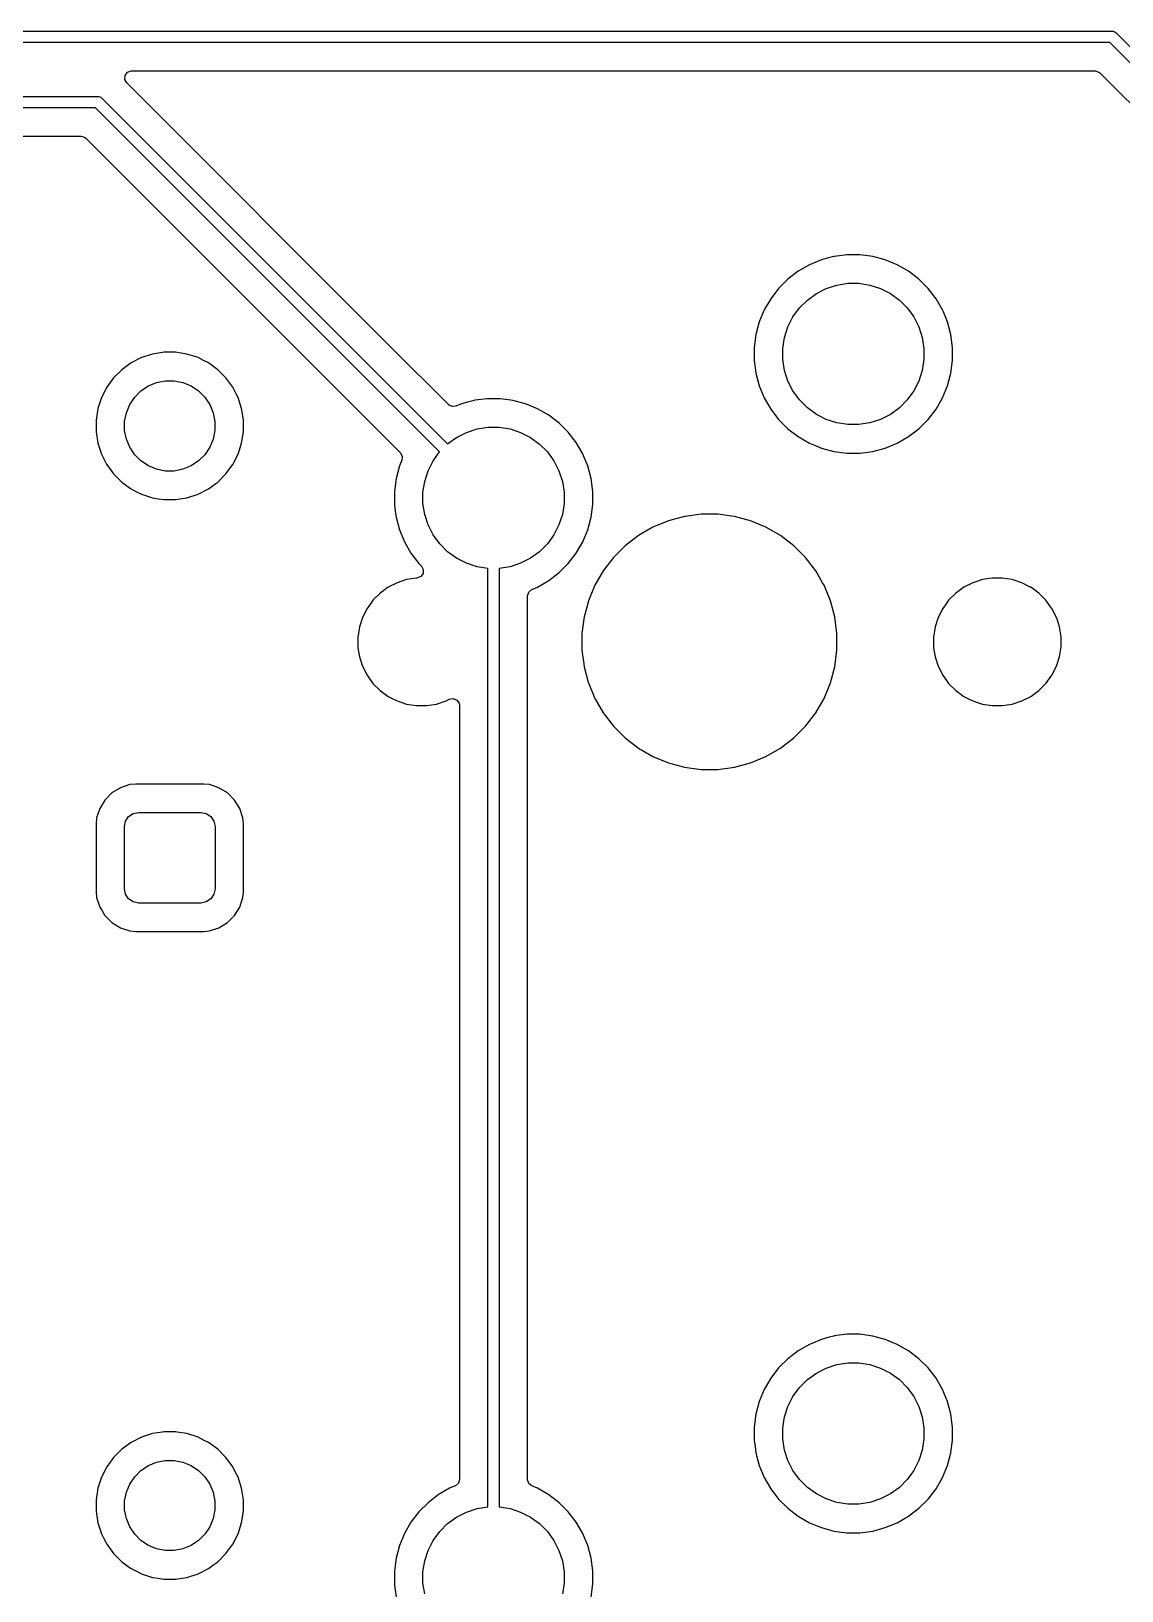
# Model space of a CAD drawing. Extents: x 72 to 176, y -104 to -43.
# Drawn here: x 130.91 to 150.15, y -71.51 to -43.99 of the extents above; entities that cross this region are included whole.
import ezdxf

# ---------------------------------------------------------------- set-up
doc = ezdxf.new("R2010")
doc.units = 0
doc.layers.add('BLACK', color=7, linetype='CONTINUOUS')

msp = doc.modelspace()

# ---------------------------------------------------------------- linework, layer by layer
at = {"layer": 'BLACK', "linetype": 'CONTINUOUS'}
for p, q in [((73.81875, -43.993638), (149.979888, -43.993638)), ((149.979888, -43.993638), (149.999397, -43.995559)), ((149.999397, -43.995559), (150.035445, -44.010491)), ((150.035445, -44.010491), (150.050599, -44.022927)), ((150.050599, -44.022927), (157.304767, -51.277096)), ((149.938466, -44.193638), (73.91875, -44.193638)), ((157.163346, -51.418517), (149.938466, -44.193638)), ((132.557819, -44.844496), (132.562803, -44.774804)), ((132.591304, -44.905819), (132.557819, -44.844496)), ((132.562803, -44.774804), (132.604675, -44.718871)), ((132.604675, -44.718871), (132.670139, -44.694454)), ((132.670139, -44.694454), (132.678985, -44.694138)), ((132.678985, -44.694138), (149.679791, -44.694138)), ((149.679791, -44.694138), (149.74683, -44.713823)), ((149.74683, -44.713823), (149.767472, -44.730457)), ((149.767472, -44.730457), (156.467902, -51.430888)), ((137.259493, -49.574008), (132.591304, -44.905819)), ((94.023554, -45.14375), (132.08, -45.14375)), ((132.038578, -45.34375), (94.113482, -45.34375)), ((138.113346, -51.418517), (132.038578, -45.34375)), ((132.08, -45.14375), (132.099509, -45.145671)), ((132.099509, -45.145671), (132.135557, -45.160603)), ((132.135557, -45.160603), (132.150711, -45.173039)), ((132.150711, -45.173039), (138.254767, -51.277096)), ((94.710565, -45.84425), (131.779903, -45.84425)), ((131.779903, -45.84425), (131.846942, -45.863935)), ((131.846942, -45.863935), (131.867584, -45.880569)), ((131.867584, -45.880569), (137.417903, -51.430888)), ((144.639109, -48.115407), (144.440382, -48.230142)), ((144.639123, -48.1154), (144.639109, -48.115407)), ((144.851112, -48.027592), (144.639123, -48.1154)), ((144.979076, -47.993304), (144.851112, -48.027592)), ((145.072762, -47.968202), (144.979076, -47.993304)), ((145.083715, -47.966759), (145.072762, -47.968202)), ((145.300258, -47.93825), (145.083715, -47.966759)), ((145.300266, -47.93825), (145.300258, -47.93825)), ((145.529734, -47.93825), (145.300266, -47.93825)), ((145.529741, -47.93825), (145.529734, -47.93825)), ((145.719215, -47.963196), (145.529741, -47.93825)), ((145.757238, -47.968202), (145.719215, -47.963196)), ((145.978887, -48.027592), (145.757238, -47.968202)), ((146.190876, -48.1154), (145.978887, -48.027592)), ((146.190888, -48.115406), (146.190876, -48.1154)), ((146.389433, -48.230036), (146.190888, -48.115406)), ((144.258338, -48.369831), (144.096081, -48.532088)), ((144.440382, -48.230142), (144.258338, -48.369831)), ((146.389617, -48.230142), (146.389433, -48.230036)), ((146.571661, -48.369831), (146.389617, -48.230142)), ((146.57167, -48.369839), (146.571661, -48.369831)), ((146.733911, -48.53208), (146.57167, -48.369839)), ((144.096081, -48.532088), (143.956392, -48.714132)), ((144.60319, -48.738243), (144.761877, -48.62295)), ((144.761877, -48.62295), (144.936646, -48.533901)), ((144.936646, -48.533901), (145.123193, -48.473288)), ((145.123193, -48.473288), (145.316926, -48.442603)), ((145.316926, -48.442603), (145.513074, -48.442603)), ((145.513074, -48.442603), (145.706807, -48.473288)), ((145.706807, -48.473288), (145.893354, -48.533901)), ((145.893354, -48.533901), (146.068123, -48.62295)), ((146.068123, -48.62295), (146.22681, -48.738243)), ((146.733918, -48.532088), (146.733911, -48.53208)), ((146.873607, -48.714132), (146.733918, -48.532088)), ((143.84165, -48.912873), (143.753842, -49.124862)), ((143.841657, -48.912859), (143.84165, -48.912873)), ((143.956392, -48.714132), (143.841657, -48.912859)), ((144.3492, -49.035627), (144.464493, -48.87694)), ((144.464493, -48.87694), (144.60319, -48.738243)), ((146.22681, -48.738243), (146.365507, -48.87694)), ((146.365507, -48.87694), (146.4808, -49.035627)), ((146.873608, -48.714135), (146.873607, -48.714132)), ((146.873611, -48.714138), (146.873608, -48.714135)), ((146.988344, -48.912862), (146.873611, -48.714138)), ((146.988346, -48.912867), (146.988344, -48.912862)), ((146.988349, -48.912873), (146.988346, -48.912867)), ((147.003093, -48.948469), (146.988349, -48.912873)), ((147.076158, -49.124863), (147.003093, -48.948469)), ((143.753842, -49.124862), (143.694453, -49.346509)), ((144.199538, -49.396943), (144.260151, -49.210396)), ((144.260151, -49.210396), (144.3492, -49.035627)), ((146.4808, -49.035627), (146.569849, -49.210396)), ((146.569849, -49.210396), (146.630462, -49.396943)), ((147.135548, -49.346512), (147.076158, -49.124863)), ((143.694451, -49.34652), (143.6645, -49.574008)), ((143.694453, -49.346509), (143.694451, -49.34652)), ((144.168853, -49.590676), (144.199538, -49.396943)), ((146.630462, -49.396943), (146.661147, -49.590676)), ((147.1655, -49.574016), (147.135548, -49.346512)), ((132.850776, -49.753531), (132.668386, -49.846465)), ((133.045465, -49.690272), (132.850776, -49.753531)), ((133.223329, -49.662101), (133.045465, -49.690272)), ((133.247648, -49.65825), (133.223329, -49.662101)), ((133.452352, -49.65825), (133.247648, -49.65825)), ((133.479995, -49.662628), (133.452352, -49.65825)), ((133.654534, -49.690272), (133.479995, -49.662628)), ((133.849223, -49.753531), (133.654534, -49.690272)), ((133.947273, -49.803491), (133.849223, -49.753531)), ((134.03161, -49.846463), (133.947273, -49.803491)), ((138.267138, -50.581653), (137.259493, -49.574008)), ((143.6645, -49.574008), (143.6645, -49.803491)), ((143.6645, -49.803491), (143.681352, -49.931489)), ((144.168853, -49.786824), (144.168853, -49.590676)), ((144.199538, -49.980557), (144.168853, -49.786824)), ((146.661147, -49.786824), (146.630462, -49.980557)), ((146.661147, -49.590676), (146.661147, -49.786824)), ((147.135548, -50.030988), (147.1655, -49.803484)), ((147.1655, -49.803484), (147.1655, -49.574016)), ((132.502786, -49.966778), (132.358028, -50.111536)), ((132.668386, -49.846465), (132.502786, -49.966778)), ((134.031612, -49.846464), (134.03161, -49.846463)), ((134.031613, -49.846465), (134.031612, -49.846464)), ((134.197213, -49.966778), (134.031613, -49.846465)), ((134.341971, -50.111536), (134.197213, -49.966778)), ((143.681352, -49.931489), (143.694452, -50.030988)), ((143.694452, -50.030988), (143.694453, -50.03099)), ((143.694453, -50.03099), (143.753842, -50.252637)), ((144.260151, -50.167104), (144.199538, -49.980557)), ((146.630462, -49.980557), (146.569849, -50.167104)), ((147.076158, -50.252637), (147.135548, -50.030988)), ((132.237715, -50.277136), (132.144781, -50.459526)), ((132.358028, -50.111536), (132.237715, -50.277136)), ((132.731592, -50.451235), (132.842485, -50.340342)), ((132.842485, -50.340342), (132.972883, -50.253213)), ((132.972883, -50.253213), (133.117772, -50.193198)), ((133.117772, -50.193198), (133.271586, -50.162602)), ((133.271586, -50.162602), (133.428414, -50.162602)), ((133.428414, -50.162602), (133.582228, -50.193198)), ((133.582228, -50.193198), (133.727117, -50.253213)), ((133.727117, -50.253213), (133.857515, -50.340342)), ((133.857515, -50.340342), (133.968408, -50.451235)), ((134.444485, -50.252637), (134.341971, -50.111536)), ((134.462287, -50.27714), (134.444485, -50.252637)), ((134.521503, -50.393357), (134.462287, -50.27714)), ((143.753842, -50.252637), (143.84165, -50.464626)), ((144.3492, -50.341873), (144.260151, -50.167104)), ((144.464493, -50.50056), (144.3492, -50.341873)), ((146.4808, -50.341873), (146.365507, -50.50056)), ((146.569849, -50.167104), (146.4808, -50.341873)), ((146.988344, -50.464638), (147.076158, -50.252637)), ((132.144781, -50.459526), (132.081522, -50.654215)), ((132.584448, -50.726522), (132.644463, -50.581633)), ((132.644463, -50.581633), (132.731592, -50.451235)), ((133.968408, -50.451235), (134.055537, -50.581633)), ((134.055537, -50.581633), (134.115552, -50.726522)), ((134.555218, -50.459526), (134.521503, -50.393357)), ((134.618477, -50.654215), (134.555218, -50.459526)), ((138.270323, -50.584727), (138.267138, -50.581653)), ((138.332802, -50.616002), (138.270323, -50.584727)), ((138.402272, -50.608533), (138.332802, -50.616002)), ((138.501103, -50.567595), (138.402272, -50.608533)), ((138.501113, -50.567592), (138.501103, -50.567595)), ((138.608202, -50.538898), (138.501113, -50.567592)), ((138.722762, -50.508202), (138.608202, -50.538898)), ((138.733715, -50.506759), (138.722762, -50.508202)), ((138.950258, -50.47825), (138.733715, -50.506759)), ((138.950266, -50.47825), (138.950258, -50.47825)), ((139.179734, -50.47825), (138.950266, -50.47825)), ((139.179741, -50.47825), (139.179734, -50.47825)), ((139.369215, -50.503196), (139.179741, -50.47825)), ((139.407238, -50.508202), (139.369215, -50.503196)), ((139.628887, -50.567592), (139.407238, -50.508202)), ((139.840876, -50.6554), (139.628887, -50.567592)), ((143.84165, -50.464626), (143.841657, -50.46464)), ((143.841657, -50.46464), (143.956392, -50.663367)), ((144.60319, -50.639257), (144.464493, -50.50056)), ((146.365507, -50.50056), (146.22681, -50.639257)), ((146.873611, -50.663362), (146.988344, -50.464638)), ((132.081522, -50.654215), (132.0495, -50.856398)), ((132.0495, -50.856398), (132.0495, -51.061101)), ((132.553852, -50.880336), (132.584448, -50.726522)), ((132.553852, -51.037164), (132.553852, -50.880336)), ((134.115552, -50.726522), (134.146148, -50.880336)), ((134.146148, -50.880336), (134.146148, -51.037164)), ((134.632635, -50.743602), (134.618477, -50.654215)), ((134.6505, -50.856398), (134.632635, -50.743602)), ((134.6505, -51.061102), (134.6505, -50.856398)), ((139.84089, -50.655407), (139.840876, -50.6554)), ((140.039617, -50.770142), (139.84089, -50.655407)), ((140.221661, -50.909831), (140.039617, -50.770142)), ((140.22167, -50.909839), (140.221661, -50.909831)), ((140.383911, -51.07208), (140.22167, -50.909839)), ((143.956392, -50.663367), (144.096081, -50.845411)), ((144.096081, -50.845411), (144.096089, -50.84542)), ((144.096089, -50.84542), (144.25833, -51.007661)), ((144.761877, -50.75455), (144.60319, -50.639257)), ((144.936646, -50.843599), (144.761877, -50.75455)), ((145.123193, -50.904212), (144.936646, -50.843599)), ((145.316926, -50.934897), (145.123193, -50.904212)), ((145.706807, -50.904212), (145.513074, -50.934897)), ((145.893354, -50.843599), (145.706807, -50.904212)), ((146.068123, -50.75455), (145.893354, -50.843599)), ((146.22681, -50.639257), (146.068123, -50.75455)), ((146.57167, -51.007661), (146.722932, -50.856398)), ((146.722932, -50.856398), (146.73391, -50.84542)), ((146.73391, -50.84542), (146.733919, -50.845411)), ((146.733919, -50.845411), (146.873611, -50.663362)), ((132.0495, -51.061101), (132.081522, -51.263284)), ((132.584448, -51.190978), (132.553852, -51.037164)), ((134.146148, -51.037164), (134.115552, -51.190978)), ((134.618477, -51.263284), (134.6505, -51.061102)), ((138.254767, -51.277096), (138.411877, -51.16295)), ((138.411877, -51.16295), (138.586646, -51.073901)), ((138.586646, -51.073901), (138.773193, -51.013288)), ((138.773193, -51.013288), (138.966926, -50.982603)), ((138.966926, -50.982603), (139.163074, -50.982603)), ((139.163074, -50.982603), (139.356807, -51.013288)), ((139.356807, -51.013288), (139.543354, -51.073901)), ((139.543354, -51.073901), (139.718123, -51.16295)), ((139.718123, -51.16295), (139.87681, -51.278243)), ((140.383918, -51.072088), (140.383911, -51.07208)), ((140.523607, -51.254132), (140.383918, -51.072088)), ((144.25833, -51.007661), (144.258338, -51.007668)), ((144.258338, -51.007668), (144.440382, -51.147357)), ((144.440382, -51.147357), (144.440385, -51.147358)), ((144.440385, -51.147358), (144.440388, -51.147361)), ((144.440388, -51.147361), (144.639112, -51.262094)), ((145.513074, -50.934897), (145.316926, -50.934897)), ((146.190888, -51.262094), (146.389612, -51.147361)), ((146.389612, -51.147361), (146.571661, -51.007669)), ((146.571661, -51.007669), (146.571665, -51.007664)), ((146.571665, -51.007664), (146.57167, -51.007661)), ((132.081522, -51.263284), (132.144781, -51.457973)), ((132.144781, -51.457973), (132.192539, -51.551702)), ((132.644463, -51.335867), (132.584448, -51.190978)), ((132.731592, -51.466265), (132.644463, -51.335867)), ((134.055537, -51.335867), (133.968408, -51.466265)), ((134.115552, -51.190978), (134.055537, -51.335867)), ((134.462287, -51.64036), (134.55522, -51.457969)), ((134.55522, -51.457969), (134.618477, -51.263284)), ((137.417903, -51.430888), (137.451388, -51.492211)), ((137.9992, -51.575627), (138.113346, -51.418517)), ((139.87681, -51.278243), (140.015507, -51.41694)), ((140.015507, -51.41694), (140.1308, -51.575627)), ((140.523608, -51.254135), (140.523607, -51.254132)), ((140.523611, -51.254138), (140.523608, -51.254135)), ((140.638344, -51.452862), (140.523611, -51.254138)), ((140.638346, -51.452867), (140.638344, -51.452862)), ((140.638349, -51.452873), (140.638346, -51.452867)), ((140.653093, -51.488469), (140.638349, -51.452873)), ((144.639112, -51.262094), (144.639117, -51.262096)), ((144.639117, -51.262096), (144.639123, -51.262099)), ((144.639123, -51.262099), (144.73048, -51.29994)), ((144.73048, -51.29994), (144.851113, -51.349908)), ((144.851113, -51.349908), (145.072762, -51.409298)), ((145.072762, -51.409298), (145.300266, -51.43925)), ((145.300266, -51.43925), (145.300273, -51.43925)), ((145.300273, -51.43925), (145.529727, -51.43925)), ((145.529727, -51.43925), (145.529734, -51.43925)), ((145.529734, -51.43925), (145.757238, -51.409298)), ((145.757238, -51.409298), (145.978887, -51.349908)), ((145.978887, -51.349908), (146.190888, -51.262094)), ((132.192539, -51.551702), (132.234075, -51.633221)), ((132.234075, -51.633221), (132.237715, -51.640363)), ((132.237715, -51.640363), (132.358028, -51.805963)), ((132.842485, -51.577158), (132.731592, -51.466265)), ((132.972883, -51.664287), (132.842485, -51.577158)), ((133.117772, -51.724302), (132.972883, -51.664287)), ((133.271586, -51.754898), (133.117772, -51.724302)), ((133.582228, -51.724302), (133.428414, -51.754898)), ((133.727117, -51.664287), (133.582228, -51.724302)), ((133.857515, -51.577158), (133.727117, -51.664287)), ((133.968408, -51.466265), (133.857515, -51.577158)), ((134.341971, -51.805963), (134.441353, -51.669173)), ((134.441353, -51.669173), (134.462287, -51.64036)), ((137.403842, -51.664863), (137.344453, -51.886509)), ((137.403845, -51.664853), (137.403842, -51.664863)), ((137.444783, -51.566022), (137.403845, -51.664853)), ((137.446404, -51.561903), (137.444783, -51.566022)), ((137.451388, -51.492211), (137.446404, -51.561903)), ((137.910151, -51.750396), (137.9992, -51.575627)), ((140.1308, -51.575627), (140.219849, -51.750396)), ((140.726158, -51.664863), (140.653093, -51.488469)), ((140.785548, -51.886512), (140.726158, -51.664863)), ((132.358028, -51.805963), (132.502786, -51.950721)), ((132.502786, -51.950721), (132.657749, -52.063306)), ((133.428414, -51.754898), (133.271586, -51.754898)), ((134.03161, -52.071037), (134.162377, -51.97603)), ((134.162377, -51.97603), (134.197213, -51.950721)), ((134.197213, -51.950721), (134.197215, -51.950718)), ((134.197215, -51.950718), (134.197219, -51.950716)), ((134.197219, -51.950716), (134.341966, -51.805969)), ((134.341966, -51.805969), (134.341968, -51.805965)), ((134.341968, -51.805965), (134.341971, -51.805963)), ((137.344451, -51.88652), (137.3145, -52.114008)), ((137.344453, -51.886509), (137.344451, -51.88652)), ((137.818853, -52.130676), (137.849538, -51.936943)), ((137.849538, -51.936943), (137.910151, -51.750396)), ((140.219849, -51.750396), (140.280462, -51.936943)), ((140.280462, -51.936943), (140.311147, -52.130676)), ((140.8155, -52.114016), (140.785548, -51.886512)), ((132.657749, -52.063306), (132.66839, -52.071037)), ((132.66839, -52.071037), (132.752741, -52.114016)), ((132.752741, -52.114016), (132.850776, -52.163968)), ((132.850776, -52.163968), (132.850778, -52.163968)), ((132.850778, -52.163968), (132.850781, -52.16397)), ((132.850781, -52.16397), (132.955137, -52.197877)), ((132.955137, -52.197877), (133.045465, -52.227227)), ((133.045465, -52.227227), (133.146557, -52.243238)), ((133.146557, -52.243238), (133.247648, -52.25925)), ((133.247648, -52.25925), (133.247649, -52.25925)), ((133.247649, -52.25925), (133.452351, -52.25925)), ((133.452351, -52.25925), (133.452352, -52.25925)), ((133.452352, -52.25925), (133.654534, -52.227227)), ((133.654534, -52.227227), (133.849219, -52.16397)), ((133.849219, -52.16397), (134.03161, -52.071037)), ((137.3145, -52.114008), (137.3145, -52.343491)), ((137.818853, -52.326824), (137.818853, -52.130676)), ((140.311147, -52.130676), (140.311147, -52.326824)), ((140.8155, -52.343484), (140.8155, -52.114016)), ((137.3145, -52.343491), (137.331352, -52.471489)), ((137.331352, -52.471489), (137.344452, -52.570988)), ((137.849538, -52.520557), (137.818853, -52.326824)), ((137.910151, -52.707104), (137.849538, -52.520557)), ((140.280462, -52.520557), (140.219849, -52.707104)), ((140.311147, -52.326824), (140.280462, -52.520557)), ((140.785548, -52.570988), (140.8155, -52.343484)), ((142.435007, -52.556757), (142.150048, -52.633111)), ((142.449085, -52.554903), (142.435007, -52.556757)), ((142.727486, -52.51825), (142.449085, -52.554903)), ((142.727494, -52.51825), (142.727486, -52.51825)), ((143.022506, -52.51825), (142.727494, -52.51825)), ((143.022513, -52.51825), (143.022506, -52.51825)), ((143.266113, -52.550321), (143.022513, -52.51825)), ((143.314993, -52.556757), (143.266113, -52.550321)), ((143.599952, -52.633111), (143.314993, -52.556757)), ((137.344452, -52.570988), (137.374204, -52.682026)), ((137.374204, -52.682026), (137.403842, -52.792637)), ((137.403842, -52.792637), (137.49165, -53.004626)), ((137.9992, -52.881873), (137.910151, -52.707104)), ((140.219849, -52.707104), (140.1308, -52.881873)), ((140.638344, -53.004638), (140.726158, -52.792637)), ((140.726158, -52.792637), (140.785548, -52.570988)), ((141.877489, -52.746008), (141.622006, -52.893511)), ((141.877499, -52.746004), (141.877489, -52.746008)), ((142.150038, -52.633114), (141.877499, -52.746004)), ((142.150048, -52.633111), (142.150038, -52.633114)), ((143.599954, -52.633112), (143.599952, -52.633111)), ((143.599961, -52.633114), (143.599954, -52.633112)), ((143.8725, -52.746004), (143.599961, -52.633114)), ((143.87251, -52.746008), (143.8725, -52.746004)), ((144.127993, -52.893511), (143.87251, -52.746008)), ((137.49165, -53.004626), (137.491657, -53.00464)), ((137.491657, -53.00464), (137.606392, -53.203367)), ((138.114493, -53.04056), (137.9992, -52.881873)), ((138.25319, -53.179257), (138.114493, -53.04056)), ((140.015507, -53.04056), (139.87681, -53.179257)), ((140.1308, -52.881873), (140.015507, -53.04056)), ((140.523611, -53.203362), (140.638344, -53.004638)), ((141.387952, -53.073108), (141.179358, -53.281702)), ((141.387959, -53.073102), (141.387952, -53.073108)), ((141.622006, -52.893511), (141.387959, -53.073102)), ((144.36204, -53.073102), (144.127993, -52.893511)), ((144.362047, -53.073108), (144.36204, -53.073102)), ((144.570641, -53.281702), (144.362047, -53.073108)), ((137.606392, -53.203367), (137.746081, -53.385411)), ((137.746081, -53.385411), (137.746089, -53.38542)), ((137.746089, -53.38542), (137.792238, -53.431569)), ((138.411877, -53.29455), (138.25319, -53.179257)), ((138.586646, -53.383599), (138.411877, -53.29455)), ((138.773193, -53.444212), (138.586646, -53.383599)), ((139.543354, -53.383599), (139.356807, -53.444212)), ((139.718123, -53.29455), (139.543354, -53.383599)), ((139.87681, -53.179257), (139.718123, -53.29455)), ((140.22167, -53.547661), (140.383911, -53.38542)), ((140.383911, -53.38542), (140.383914, -53.385415)), ((140.383914, -53.385415), (140.383919, -53.385411)), ((140.383919, -53.385411), (140.523611, -53.203362)), ((141.179352, -53.281709), (140.999761, -53.515756)), ((141.179358, -53.281702), (141.179352, -53.281709)), ((144.570647, -53.281709), (144.570641, -53.281702)), ((144.750238, -53.515756), (144.570647, -53.281709)), ((137.706423, -53.643249), (137.531443, -53.670964)), ((137.707967, -53.643128), (137.706423, -53.643249)), ((137.713403, -53.642934), (137.707967, -53.643128)), ((137.778867, -53.618517), (137.713403, -53.642934)), ((137.820739, -53.562584), (137.778867, -53.618517)), ((137.792238, -53.431569), (137.825723, -53.492892)), ((137.825723, -53.492892), (137.820739, -53.562584)), ((138.965, -53.474591), (138.773193, -53.444212)), ((138.965, -70.032908), (138.965, -53.474591)), ((139.356807, -53.444212), (139.165, -53.474591)), ((139.165, -53.474591), (139.165, -70.032908)), ((140.039612, -53.687361), (140.221661, -53.547669)), ((140.221661, -53.547669), (140.221665, -53.547664)), ((140.221665, -53.547664), (140.22167, -53.547661)), ((140.999761, -53.515756), (140.852258, -53.771239)), ((144.871453, -53.725708), (144.750238, -53.515756)), ((147.808095, -53.652488), (147.691443, -53.670964)), ((147.866421, -53.64325), (147.808095, -53.652488)), ((148.043579, -53.64325), (147.866421, -53.64325)), ((148.131067, -53.657107), (148.043579, -53.64325)), ((148.218556, -53.670964), (148.131067, -53.657107)), ((137.061783, -53.910269), (136.936519, -54.035533)), ((137.061784, -53.910269), (137.061783, -53.910269)), ((137.061786, -53.910267), (137.061784, -53.910269)), ((137.127036, -53.86286), (137.061786, -53.910267)), ((137.205109, -53.806136), (137.127036, -53.86286)), ((137.362957, -53.725707), (137.205109, -53.806136)), ((137.36296, -53.725706), (137.362957, -53.725707)), ((137.531443, -53.670964), (137.36296, -53.725706)), ((139.6655, -53.957596), (139.685185, -53.890557)), ((139.685185, -53.890557), (139.737989, -53.844802)), ((139.737989, -53.844802), (139.742048, -53.843035)), ((139.742048, -53.843035), (139.840876, -53.802099)), ((139.840876, -53.802098), (139.840888, -53.802094)), ((139.840876, -53.802099), (139.840876, -53.802098)), ((139.840888, -53.802094), (140.039612, -53.687361)), ((140.852254, -53.771249), (140.739364, -54.043788)), ((140.852258, -53.771239), (140.852254, -53.771249)), ((144.897743, -53.771243), (144.871453, -53.725708)), ((145.010639, -54.043798), (144.897743, -53.771243)), ((147.221783, -53.910269), (147.096519, -54.035533)), ((147.221784, -53.910269), (147.221783, -53.910269)), ((147.221786, -53.910267), (147.221784, -53.910269)), ((147.287036, -53.86286), (147.221786, -53.910267)), ((147.365109, -53.806136), (147.287036, -53.86286)), ((147.522957, -53.725707), (147.365109, -53.806136)), ((147.52296, -53.725706), (147.522957, -53.725707)), ((147.691443, -53.670964), (147.52296, -53.725706)), ((148.387039, -53.725706), (148.218556, -53.670964)), ((148.387042, -53.725707), (148.387039, -53.725706)), ((148.536953, -53.802092), (148.387042, -53.725707)), ((148.54489, -53.806136), (148.536953, -53.802092)), ((148.688214, -53.910267), (148.54489, -53.806136)), ((148.813483, -54.035536), (148.688214, -53.910267)), ((136.832386, -54.178859), (136.751957, -54.336707)), ((136.891796, -54.097088), (136.832386, -54.178859)), ((136.936517, -54.035536), (136.891796, -54.097088)), ((136.936519, -54.035534), (136.936517, -54.035536)), ((136.936519, -54.035533), (136.936519, -54.035534)), ((139.6655, -54.621236), (139.6655, -53.957596)), ((140.703172, -54.17886), (140.663008, -54.328754)), ((140.739361, -54.043798), (140.703172, -54.17886)), ((140.739364, -54.043788), (140.739361, -54.043798)), ((145.086993, -54.328757), (145.010639, -54.043798)), ((146.992386, -54.178859), (146.911957, -54.336707)), ((147.051796, -54.097088), (146.992386, -54.178859)), ((147.096517, -54.035536), (147.051796, -54.097088)), ((147.096519, -54.035534), (147.096517, -54.035536)), ((147.096519, -54.035533), (147.096519, -54.035534)), ((148.913513, -54.173216), (148.813483, -54.035536)), ((148.917613, -54.178859), (148.913513, -54.173216)), ((148.998042, -54.336707), (148.917613, -54.178859)), ((136.751956, -54.33671), (136.697214, -54.505193)), ((136.751957, -54.336707), (136.751956, -54.33671)), ((140.663006, -54.328765), (140.6245, -54.621236)), ((140.663008, -54.328754), (140.663006, -54.328765)), ((145.1255, -54.621244), (145.086993, -54.328757)), ((146.911956, -54.33671), (146.857214, -54.505193)), ((146.911957, -54.336707), (146.911956, -54.33671)), ((148.998043, -54.33671), (148.998042, -54.336707)), ((149.014948, -54.38874), (148.998043, -54.33671)), ((149.052786, -54.505195), (149.014948, -54.38874)), ((136.678833, -54.621244), (136.6695, -54.680171)), ((136.6695, -54.680171), (136.6695, -54.857329)), ((136.697214, -54.505193), (136.678833, -54.621244)), ((139.6655, -57.978733), (139.6655, -54.621236)), ((140.6245, -54.621236), (140.6245, -54.916263)), ((145.1255, -54.680171), (145.1255, -54.621244)), ((145.1255, -54.916256), (145.1255, -54.680171)), ((146.838833, -54.621244), (146.8295, -54.680171)), ((146.8295, -54.680171), (146.8295, -54.857329)), ((146.857214, -54.505193), (146.838833, -54.621244)), ((149.0805, -54.680171), (149.052786, -54.505195)), ((149.0805, -54.857329), (149.0805, -54.680171)), ((136.6695, -54.857329), (136.672146, -54.874032)), ((136.672146, -54.874032), (136.697214, -55.032306)), ((136.697214, -55.032306), (136.751956, -55.200789)), ((140.6245, -54.916263), (140.656571, -55.159863)), ((145.086993, -55.208743), (145.1255, -54.916256)), ((146.8295, -54.857329), (146.832146, -54.874032)), ((146.832146, -54.874032), (146.857214, -55.032306)), ((146.857214, -55.032306), (146.911956, -55.200789)), ((148.998042, -55.200792), (149.052786, -55.032305)), ((149.052786, -55.032305), (149.0805, -54.857329)), ((136.751956, -55.200789), (136.751957, -55.200792)), ((136.751957, -55.200792), (136.832386, -55.35864)), ((140.656571, -55.159863), (140.663007, -55.208743)), ((140.663007, -55.208743), (140.736441, -55.482804)), ((145.010639, -55.493702), (145.086993, -55.208743)), ((146.911956, -55.200789), (146.911957, -55.200792)), ((146.911957, -55.200792), (146.992386, -55.35864)), ((148.917614, -55.35864), (148.998042, -55.200792)), ((136.832386, -55.35864), (136.936517, -55.501964)), ((136.936517, -55.501964), (137.061786, -55.627233)), ((140.736441, -55.482804), (140.739361, -55.493701)), ((140.739361, -55.493701), (140.739364, -55.493711)), ((140.739364, -55.493711), (140.852254, -55.76625)), ((144.897743, -55.766257), (145.010639, -55.493702)), ((146.992386, -55.35864), (147.096517, -55.501964)), ((147.096517, -55.501964), (147.221786, -55.627233)), ((148.688214, -55.627233), (148.813483, -55.501964)), ((148.813483, -55.501964), (148.917614, -55.35864)), ((137.061786, -55.627233), (137.20511, -55.731364)), ((137.20511, -55.731364), (137.273577, -55.76625)), ((137.273577, -55.76625), (137.362957, -55.811792)), ((137.362957, -55.811792), (137.36296, -55.811793)), ((137.36296, -55.811793), (137.447201, -55.839164)), ((137.447201, -55.839164), (137.531445, -55.866536)), ((137.531445, -55.866536), (137.706421, -55.89425)), ((137.883579, -55.89425), (138.058555, -55.866536)), ((138.058555, -55.866536), (138.227042, -55.811792)), ((138.227042, -55.811792), (138.284205, -55.782665)), ((138.284205, -55.782665), (138.352873, -55.769769)), ((138.352873, -55.769769), (138.417613, -55.796044)), ((138.417613, -55.796044), (138.457871, -55.85315)), ((138.457871, -55.85315), (138.4645, -55.89315)), ((140.852254, -55.76625), (140.852258, -55.76626)), ((140.852258, -55.76626), (140.999761, -56.021743)), ((144.750238, -56.021744), (144.897743, -55.766257)), ((147.221786, -55.627233), (147.36511, -55.731364)), ((147.36511, -55.731364), (147.433577, -55.76625)), ((147.433577, -55.76625), (147.522957, -55.811792)), ((147.522957, -55.811792), (147.52296, -55.811793)), ((147.52296, -55.811793), (147.607201, -55.839164)), ((147.607201, -55.839164), (147.691445, -55.866536)), ((147.691445, -55.866536), (147.866421, -55.89425)), ((148.043579, -55.89425), (148.218555, -55.866536)), ((148.218555, -55.866536), (148.387042, -55.811792)), ((148.387042, -55.811792), (148.54489, -55.731364)), ((148.54489, -55.731364), (148.688214, -55.627233)), ((137.706421, -55.89425), (137.706422, -55.89425)), ((137.706422, -55.89425), (137.883578, -55.89425)), ((137.883578, -55.89425), (137.883579, -55.89425)), ((138.4645, -55.89315), (138.4645, -69.549903)), ((140.999761, -56.021743), (141.179352, -56.25579)), ((144.570646, -56.255792), (144.750238, -56.021744)), ((147.866421, -55.89425), (147.866422, -55.89425)), ((147.866422, -55.89425), (148.043578, -55.89425)), ((148.043578, -55.89425), (148.043579, -55.89425)), ((141.179352, -56.25579), (141.179358, -56.255797)), ((141.179358, -56.255797), (141.387952, -56.464391)), ((144.362042, -56.464396), (144.570646, -56.255792)), ((141.387952, -56.464391), (141.387959, -56.464397)), ((141.387959, -56.464397), (141.622006, -56.643988)), ((141.622006, -56.643988), (141.877489, -56.791491)), ((143.872507, -56.791493), (144.127994, -56.643988)), ((144.127994, -56.643988), (144.362042, -56.464396)), ((141.877489, -56.791491), (141.87749, -56.791491)), ((141.87749, -56.791491), (141.877493, -56.791493)), ((141.877493, -56.791493), (142.150048, -56.904389)), ((142.150048, -56.904389), (142.435007, -56.980743)), ((143.314993, -56.980743), (143.599952, -56.904389)), ((143.599952, -56.904389), (143.872507, -56.791493)), ((142.435007, -56.980743), (142.727494, -57.01925)), ((142.727494, -57.01925), (142.727501, -57.01925)), ((142.727501, -57.01925), (143.022499, -57.01925)), ((143.022499, -57.01925), (143.022506, -57.01925)), ((143.022506, -57.01925), (143.314993, -56.980743)), ((132.331342, -57.436039), (132.207289, -57.560092)), ((132.480663, -57.343937), (132.331342, -57.436039)), ((132.480668, -57.343935), (132.480663, -57.343937)), ((132.6472, -57.288751), (132.480668, -57.343935)), ((132.647203, -57.28875), (132.6472, -57.288751)), ((132.749981, -57.278251), (132.647203, -57.28875)), ((132.749998, -57.27825), (132.749981, -57.278251)), ((133.95001, -57.27825), (132.749998, -57.27825)), ((134.052795, -57.28875), (133.95001, -57.27825)), ((134.052797, -57.288751), (134.052795, -57.28875)), ((134.219334, -57.343936), (134.052797, -57.288751)), ((134.368656, -57.436038), (134.219334, -57.343936)), ((134.492712, -57.560094), (134.368656, -57.436038)), ((132.115186, -57.709416), (132.060001, -57.875953)), ((132.115187, -57.709413), (132.115186, -57.709416)), ((132.207289, -57.560092), (132.115187, -57.709413)), ((132.704329, -57.79778), (132.8, -57.77875)), ((132.8, -57.77875), (133.9, -57.77875)), ((133.9, -57.77875), (133.995671, -57.79778)), ((134.584814, -57.709416), (134.492712, -57.560094)), ((134.639999, -57.875953), (134.584814, -57.709416)), ((132.06, -57.875954), (132.0495, -57.978733)), ((132.0495, -57.978733), (132.0495, -59.178751)), ((132.060001, -57.875954), (132.06, -57.875954)), ((132.060001, -57.875953), (132.060001, -57.875954)), ((132.55, -58.02875), (132.56903, -57.933079)), ((132.55, -59.12875), (132.55, -58.02875)), ((132.56903, -57.933079), (132.623223, -57.851973)), ((132.623223, -57.851973), (132.704329, -57.79778)), ((133.995671, -57.79778), (134.076777, -57.851973)), ((134.076777, -57.851973), (134.13097, -57.933079)), ((134.13097, -57.933079), (134.15, -58.02875)), ((134.15, -58.02875), (134.15, -59.12875)), ((134.650499, -57.978742), (134.639999, -57.875953)), ((134.6505, -59.178759), (134.650499, -57.978742)), ((139.6655, -68.624008), (139.6655, -57.978733)), ((132.56903, -59.224421), (132.55, -59.12875)), ((134.15, -59.12875), (134.13097, -59.224421)), ((132.0495, -59.178751), (132.049501, -59.178768)), ((132.049501, -59.178768), (132.06, -59.281546)), ((132.06, -59.281546), (132.060001, -59.281549)), ((132.060001, -59.281549), (132.115185, -59.448081)), ((132.623223, -59.305527), (132.56903, -59.224421)), ((132.704329, -59.35972), (132.623223, -59.305527)), ((132.8, -59.37875), (132.704329, -59.35972)), ((133.9, -59.37875), (132.8, -59.37875)), ((133.995671, -59.35972), (133.9, -59.37875)), ((134.076777, -59.305527), (133.995671, -59.35972)), ((134.13097, -59.224421), (134.076777, -59.305527)), ((134.584814, -59.448084), (134.639999, -59.281547)), ((134.639999, -59.281547), (134.6505, -59.178759)), ((132.115185, -59.448081), (132.115187, -59.448086)), ((132.115187, -59.448086), (132.150069, -59.504638)), ((132.150069, -59.504638), (132.207288, -59.597406)), ((132.207288, -59.597406), (132.331344, -59.721462)), ((134.368656, -59.721462), (134.492712, -59.597406)), ((134.492712, -59.597406), (134.584814, -59.448084)), ((132.331344, -59.721462), (132.480666, -59.813564)), ((132.480666, -59.813564), (132.647203, -59.868749)), ((132.647203, -59.868749), (132.749991, -59.87925)), ((132.749991, -59.87925), (133.950008, -59.879249)), ((133.950008, -59.879249), (134.052797, -59.868749)), ((134.052797, -59.868749), (134.219334, -59.813564)), ((134.219334, -59.813564), (134.368656, -59.721462)), ((144.851112, -67.077592), (144.639123, -67.1654)), ((144.988555, -67.040765), (144.851112, -67.077592)), ((145.072762, -67.018202), (144.988555, -67.040765)), ((145.083715, -67.016759), (145.072762, -67.018202)), ((145.300258, -66.98825), (145.083715, -67.016759)), ((145.300266, -66.98825), (145.300258, -66.98825)), ((145.529734, -66.98825), (145.300266, -66.98825)), ((145.529741, -66.98825), (145.529734, -66.98825)), ((145.719215, -67.013196), (145.529741, -66.98825)), ((145.757238, -67.018202), (145.719215, -67.013196)), ((145.978887, -67.077592), (145.757238, -67.018202)), ((146.190876, -67.1654), (145.978887, -67.077592)), ((144.258338, -67.419831), (144.096081, -67.582088)), ((144.440382, -67.280142), (144.258338, -67.419831)), ((144.639109, -67.165407), (144.440382, -67.280142)), ((144.639123, -67.1654), (144.639109, -67.165407)), ((146.19089, -67.165407), (146.190876, -67.1654)), ((146.389617, -67.280142), (146.19089, -67.165407)), ((146.571661, -67.419831), (146.389617, -67.280142)), ((146.57167, -67.419839), (146.571661, -67.419831)), ((146.733911, -67.58208), (146.57167, -67.419839)), ((144.096081, -67.582088), (143.956392, -67.764132)), ((144.60319, -67.788243), (144.761877, -67.67295)), ((144.761877, -67.67295), (144.936646, -67.583901)), ((144.936646, -67.583901), (145.123193, -67.523288)), ((145.123193, -67.523288), (145.316926, -67.492603)), ((145.316926, -67.492603), (145.513074, -67.492603)), ((145.513074, -67.492603), (145.706807, -67.523288)), ((145.706807, -67.523288), (145.893354, -67.583901)), ((145.893354, -67.583901), (146.068123, -67.67295)), ((146.068123, -67.67295), (146.22681, -67.788243)), ((146.733918, -67.582088), (146.733911, -67.58208)), ((146.873607, -67.764132), (146.733918, -67.582088)), ((143.84165, -67.962873), (143.753842, -68.174862)), ((143.841657, -67.962859), (143.84165, -67.962873)), ((143.956392, -67.764132), (143.841657, -67.962859)), ((144.3492, -68.085627), (144.464493, -67.92694)), ((144.464493, -67.92694), (144.60319, -67.788243)), ((146.22681, -67.788243), (146.365507, -67.92694)), ((146.365507, -67.92694), (146.4808, -68.085627)), ((146.873608, -67.764135), (146.873607, -67.764132)), ((146.873611, -67.764138), (146.873608, -67.764135)), ((146.988344, -67.962862), (146.873611, -67.764138)), ((147.076158, -68.174863), (146.988344, -67.962862)), ((143.753842, -68.174862), (143.694453, -68.396509)), ((144.260151, -68.260396), (144.3492, -68.085627)), ((146.4808, -68.085627), (146.569849, -68.260396)), ((147.135548, -68.396512), (147.076158, -68.174863)), ((143.694451, -68.39652), (143.6645, -68.624008)), ((143.694453, -68.396509), (143.694451, -68.39652)), ((144.168853, -68.640676), (144.199538, -68.446943)), ((144.199538, -68.446943), (144.260151, -68.260396)), ((146.569849, -68.260396), (146.630462, -68.446943)), ((146.630462, -68.446943), (146.661147, -68.640676)), ((147.1655, -68.624016), (147.135548, -68.396512)), ((133.045465, -68.740272), (132.850776, -68.803531)), ((133.223329, -68.712101), (133.045465, -68.740272)), ((133.247648, -68.70825), (133.223329, -68.712101)), ((133.452352, -68.70825), (133.247648, -68.70825)), ((133.479995, -68.712628), (133.452352, -68.70825)), ((133.654534, -68.740272), (133.479995, -68.712628)), ((133.849223, -68.803531), (133.654534, -68.740272)), ((139.6655, -69.549903), (139.6655, -68.624008)), ((143.6645, -68.624008), (143.6645, -68.853491)), ((144.168853, -68.836824), (144.168853, -68.640676)), ((146.661147, -68.640676), (146.661147, -68.836824)), ((147.1655, -68.853484), (147.1655, -68.624016)), ((132.502786, -69.016778), (132.358028, -69.161536)), ((132.668386, -68.896465), (132.502786, -69.016778)), ((132.850776, -68.803531), (132.668386, -68.896465)), ((133.947273, -68.853491), (133.849223, -68.803531)), ((134.03161, -68.896463), (133.947273, -68.853491)), ((134.031612, -68.896464), (134.03161, -68.896463)), ((134.031613, -68.896465), (134.031612, -68.896464)), ((134.197213, -69.016778), (134.031613, -68.896465)), ((134.341971, -69.161536), (134.197213, -69.016778)), ((143.6645, -68.853491), (143.679787, -68.969598)), ((143.679787, -68.969598), (143.694452, -69.080988)), ((144.199538, -69.030557), (144.168853, -68.836824)), ((144.260151, -69.217104), (144.199538, -69.030557)), ((146.630462, -69.030557), (146.569849, -69.217104)), ((146.661147, -68.836824), (146.630462, -69.030557)), ((147.135548, -69.080988), (147.1655, -68.853484)), ((132.237715, -69.327136), (132.144781, -69.509526)), ((132.358028, -69.161536), (132.237715, -69.327136)), ((132.842485, -69.390342), (132.972883, -69.303213)), ((132.972883, -69.303213), (133.117772, -69.243198)), ((133.117772, -69.243198), (133.271586, -69.212602)), ((133.271586, -69.212602), (133.428414, -69.212602)), ((133.428414, -69.212602), (133.582228, -69.243198)), ((133.582228, -69.243198), (133.727117, -69.303213)), ((133.727117, -69.303213), (133.857515, -69.390342)), ((134.433876, -69.288035), (134.341971, -69.161536)), ((134.462287, -69.32714), (134.433876, -69.288035)), ((134.512131, -69.424964), (134.462287, -69.32714)), ((143.694452, -69.080988), (143.707137, -69.12833)), ((143.707137, -69.12833), (143.753842, -69.302637)), ((143.753842, -69.302637), (143.84165, -69.514626)), ((144.3492, -69.391873), (144.260151, -69.217104)), ((146.569849, -69.217104), (146.4808, -69.391873)), ((146.988344, -69.514638), (147.076158, -69.302637)), ((147.076158, -69.302637), (147.135548, -69.080988)), ((132.144781, -69.509526), (132.081522, -69.704215)), ((132.644463, -69.631633), (132.731592, -69.501235)), ((132.731592, -69.501235), (132.842485, -69.390342)), ((133.857515, -69.390342), (133.968408, -69.501235)), ((133.968408, -69.501235), (134.055537, -69.631633)), ((134.555218, -69.509526), (134.512131, -69.424964)), ((134.555218, -69.509528), (134.555218, -69.509526)), ((134.55522, -69.509531), (134.555218, -69.509528)), ((134.579324, -69.583716), (134.55522, -69.509531)), ((134.618477, -69.704215), (134.579324, -69.583716)), ((138.444815, -69.616942), (138.392011, -69.662697)), ((138.4645, -69.549903), (138.444815, -69.616942)), ((139.665579, -69.554327), (139.6655, -69.549903)), ((139.687643, -69.620622), (139.665579, -69.554327)), ((139.742045, -69.664463), (139.687643, -69.620622)), ((143.84165, -69.514626), (143.841657, -69.51464)), ((143.841657, -69.51464), (143.956392, -69.713367)), ((144.464493, -69.55056), (144.3492, -69.391873)), ((144.60319, -69.689257), (144.464493, -69.55056)), ((146.365507, -69.55056), (146.22681, -69.689257)), ((146.4808, -69.391873), (146.365507, -69.55056)), ((146.873611, -69.713362), (146.988344, -69.514638)), ((132.081522, -69.704215), (132.0495, -69.906398)), ((132.553852, -69.930336), (132.584448, -69.776522)), ((132.584448, -69.776522), (132.644463, -69.631633)), ((134.055537, -69.631633), (134.115552, -69.776522)), ((134.115552, -69.776522), (134.146148, -69.930336)), ((134.633923, -69.801735), (134.618477, -69.704215)), ((134.6505, -69.906398), (134.633923, -69.801735)), ((138.090382, -69.820142), (137.908338, -69.959831)), ((138.289101, -69.705411), (138.090382, -69.820142)), ((138.289109, -69.705407), (138.289101, -69.705411)), ((138.289112, -69.705406), (138.289109, -69.705407)), ((138.387963, -69.664459), (138.289112, -69.705406)), ((138.392011, -69.662697), (138.387963, -69.664459)), ((139.840888, -69.705406), (139.742045, -69.664463)), ((139.840893, -69.705409), (139.840888, -69.705406)), ((139.840898, -69.705411), (139.840893, -69.705409)), ((140.039617, -69.820142), (139.840898, -69.705411)), ((140.221661, -69.959831), (140.039617, -69.820142)), ((143.956392, -69.713367), (144.096081, -69.895411)), ((144.096081, -69.895411), (144.096089, -69.89542)), ((144.096089, -69.89542), (144.25833, -70.057661)), ((144.761877, -69.80455), (144.60319, -69.689257)), ((144.936646, -69.893599), (144.761877, -69.80455)), ((145.123193, -69.954212), (144.936646, -69.893599)), ((145.893354, -69.893599), (145.706807, -69.954212)), ((146.068123, -69.80455), (145.893354, -69.893599)), ((146.22681, -69.689257), (146.068123, -69.80455)), ((146.722932, -69.906398), (146.73391, -69.89542)), ((146.73391, -69.89542), (146.733919, -69.895411)), ((146.733919, -69.895411), (146.873611, -69.713362)), ((132.0495, -69.906398), (132.0495, -70.111101)), ((132.0495, -70.111101), (132.081522, -70.313284)), ((132.553852, -70.087164), (132.553852, -69.930336)), ((132.584448, -70.240978), (132.553852, -70.087164)), ((134.146148, -70.087164), (134.115552, -70.240978)), ((134.146148, -69.930336), (134.146148, -70.087164)), ((134.618477, -70.313284), (134.6505, -70.111102)), ((134.6505, -70.111102), (134.6505, -69.906398)), ((137.746081, -70.122088), (137.606392, -70.304132)), ((137.908338, -69.959831), (137.746081, -70.122088)), ((138.411877, -70.21295), (138.586646, -70.123901)), ((138.586646, -70.123901), (138.773193, -70.063288)), ((138.773193, -70.063288), (138.965, -70.032908)), ((139.165, -70.032908), (139.356807, -70.063288)), ((139.356807, -70.063288), (139.543354, -70.123901)), ((139.543354, -70.123901), (139.718123, -70.21295)), ((140.22167, -69.959839), (140.221661, -69.959831)), ((140.383911, -70.12208), (140.22167, -69.959839)), ((140.383918, -70.122088), (140.383911, -70.12208)), ((140.523607, -70.304132), (140.383918, -70.122088)), ((144.25833, -70.057661), (144.258338, -70.057668)), ((144.258338, -70.057668), (144.440382, -70.197357)), ((145.316926, -69.984897), (145.123193, -69.954212)), ((145.513074, -69.984897), (145.316926, -69.984897)), ((145.706807, -69.954212), (145.513074, -69.984897)), ((146.389612, -70.197361), (146.571661, -70.057669)), ((146.571661, -70.057669), (146.571665, -70.057664)), ((146.571665, -70.057664), (146.57167, -70.057661)), ((146.57167, -70.057661), (146.722932, -69.906398)), ((132.081522, -70.313284), (132.144781, -70.507973)), ((132.644463, -70.385867), (132.584448, -70.240978)), ((132.731592, -70.516265), (132.644463, -70.385867)), ((134.055537, -70.385867), (133.968408, -70.516265)), ((134.115552, -70.240978), (134.055537, -70.385867)), ((134.55522, -70.507969), (134.618477, -70.313284)), ((137.606392, -70.304132), (137.491657, -70.502859)), ((138.114493, -70.46694), (138.25319, -70.328243)), ((138.25319, -70.328243), (138.411877, -70.21295)), ((139.718123, -70.21295), (139.87681, -70.328243)), ((139.87681, -70.328243), (140.015507, -70.46694)), ((140.523608, -70.304135), (140.523607, -70.304132)), ((140.523611, -70.304138), (140.523608, -70.304135)), ((140.638344, -70.502862), (140.523611, -70.304138)), ((144.440382, -70.197357), (144.440385, -70.197358)), ((144.440385, -70.197358), (144.440388, -70.197361)), ((144.440388, -70.197361), (144.639112, -70.312094)), ((144.639112, -70.312094), (144.639117, -70.312096)), ((144.639117, -70.312096), (144.639123, -70.312099)), ((144.639123, -70.312099), (144.73048, -70.34994)), ((144.73048, -70.34994), (144.851113, -70.399908)), ((144.851113, -70.399908), (145.072762, -70.459298)), ((145.757238, -70.459298), (145.978887, -70.399908)), ((145.978887, -70.399908), (146.190888, -70.312094)), ((146.190888, -70.312094), (146.389612, -70.197361)), ((132.144781, -70.507973), (132.180325, -70.57773)), ((132.180325, -70.57773), (132.22057, -70.656716)), ((132.22057, -70.656716), (132.237715, -70.690363)), ((132.237715, -70.690363), (132.358028, -70.855963)), ((132.842485, -70.627158), (132.731592, -70.516265)), ((132.972883, -70.714287), (132.842485, -70.627158)), ((133.117772, -70.774302), (132.972883, -70.714287)), ((133.727117, -70.714287), (133.582228, -70.774302)), ((133.857515, -70.627158), (133.727117, -70.714287)), ((133.968408, -70.516265), (133.857515, -70.627158)), ((134.394732, -70.78334), (134.462287, -70.69036)), ((134.462287, -70.69036), (134.55522, -70.507969)), ((137.403842, -70.714862), (137.344453, -70.936509)), ((137.49165, -70.502873), (137.403842, -70.714862)), ((137.491657, -70.502859), (137.49165, -70.502873)), ((137.910151, -70.800396), (137.9992, -70.625627)), ((137.9992, -70.625627), (138.114493, -70.46694)), ((140.015507, -70.46694), (140.1308, -70.625627)), ((140.1308, -70.625627), (140.219849, -70.800396)), ((140.638346, -70.502867), (140.638344, -70.502862)), ((140.638349, -70.502873), (140.638346, -70.502867)), ((140.67619, -70.59423), (140.638349, -70.502873)), ((140.726158, -70.714863), (140.67619, -70.59423)), ((140.785548, -70.936512), (140.726158, -70.714863)), ((145.072762, -70.459298), (145.300266, -70.48925)), ((145.300266, -70.48925), (145.300273, -70.48925)), ((145.300273, -70.48925), (145.529727, -70.48925)), ((145.529727, -70.48925), (145.529734, -70.48925)), ((145.529734, -70.48925), (145.757238, -70.459298)), ((132.358028, -70.855963), (132.502786, -71.000721)), ((132.502786, -71.000721), (132.657749, -71.113306)), ((133.271586, -70.804898), (133.117772, -70.774302)), ((133.428414, -70.804898), (133.271586, -70.804898)), ((133.582228, -70.774302), (133.428414, -70.804898)), ((134.126421, -71.052153), (134.197213, -71.000721)), ((134.197213, -71.000721), (134.197215, -71.000718)), ((134.197215, -71.000718), (134.197219, -71.000716)), ((134.197219, -71.000716), (134.341966, -70.855969)), ((134.341966, -70.855969), (134.341968, -70.855965)), ((134.341968, -70.855965), (134.341971, -70.855963)), ((134.341971, -70.855963), (134.394732, -70.78334)), ((137.344451, -70.93652), (137.3145, -71.164008)), ((137.344453, -70.936509), (137.344451, -70.93652)), ((137.818853, -71.180676), (137.849538, -70.986943)), ((137.849538, -70.986943), (137.910151, -70.800396)), ((140.219849, -70.800396), (140.280462, -70.986943)), ((140.280462, -70.986943), (140.311147, -71.180676)), ((140.8155, -71.164016), (140.785548, -70.936512)), ((132.657749, -71.113306), (132.66839, -71.121037)), ((132.66839, -71.121037), (132.774084, -71.174891)), ((132.774084, -71.174891), (132.850776, -71.213968)), ((132.850776, -71.213968), (132.850778, -71.213968)), ((132.850778, -71.213968), (132.850781, -71.21397)), ((132.850781, -71.21397), (132.955137, -71.247877)), ((132.955137, -71.247877), (133.045465, -71.277227)), ((133.045465, -71.277227), (133.146557, -71.293238)), ((133.452352, -71.30925), (133.654534, -71.277227)), ((133.654534, -71.277227), (133.849219, -71.21397)), ((133.849219, -71.21397), (134.03161, -71.121037)), ((134.03161, -71.121037), (134.126421, -71.052153)), ((137.3145, -71.164008), (137.3145, -71.393491)), ((137.818853, -71.376824), (137.818853, -71.180676)), ((140.311147, -71.180676), (140.311147, -71.376824)), ((140.8155, -71.393484), (140.8155, -71.164016)), ((133.146557, -71.293238), (133.247648, -71.30925)), ((133.247648, -71.30925), (133.247649, -71.30925)), ((133.247649, -71.30925), (133.452351, -71.30925)), ((133.452351, -71.30925), (133.452352, -71.30925)), ((137.3145, -71.393491), (137.323319, -71.460473)), ((137.323319, -71.460473), (137.344452, -71.620988)), ((137.849538, -71.570557), (137.818853, -71.376824)), ((140.311147, -71.376824), (140.280462, -71.570557)), ((140.785548, -71.620988), (140.8155, -71.393484))]:
    msp.add_line(p, q, dxfattribs=at)

doc.saveas('drawing.dxf')
